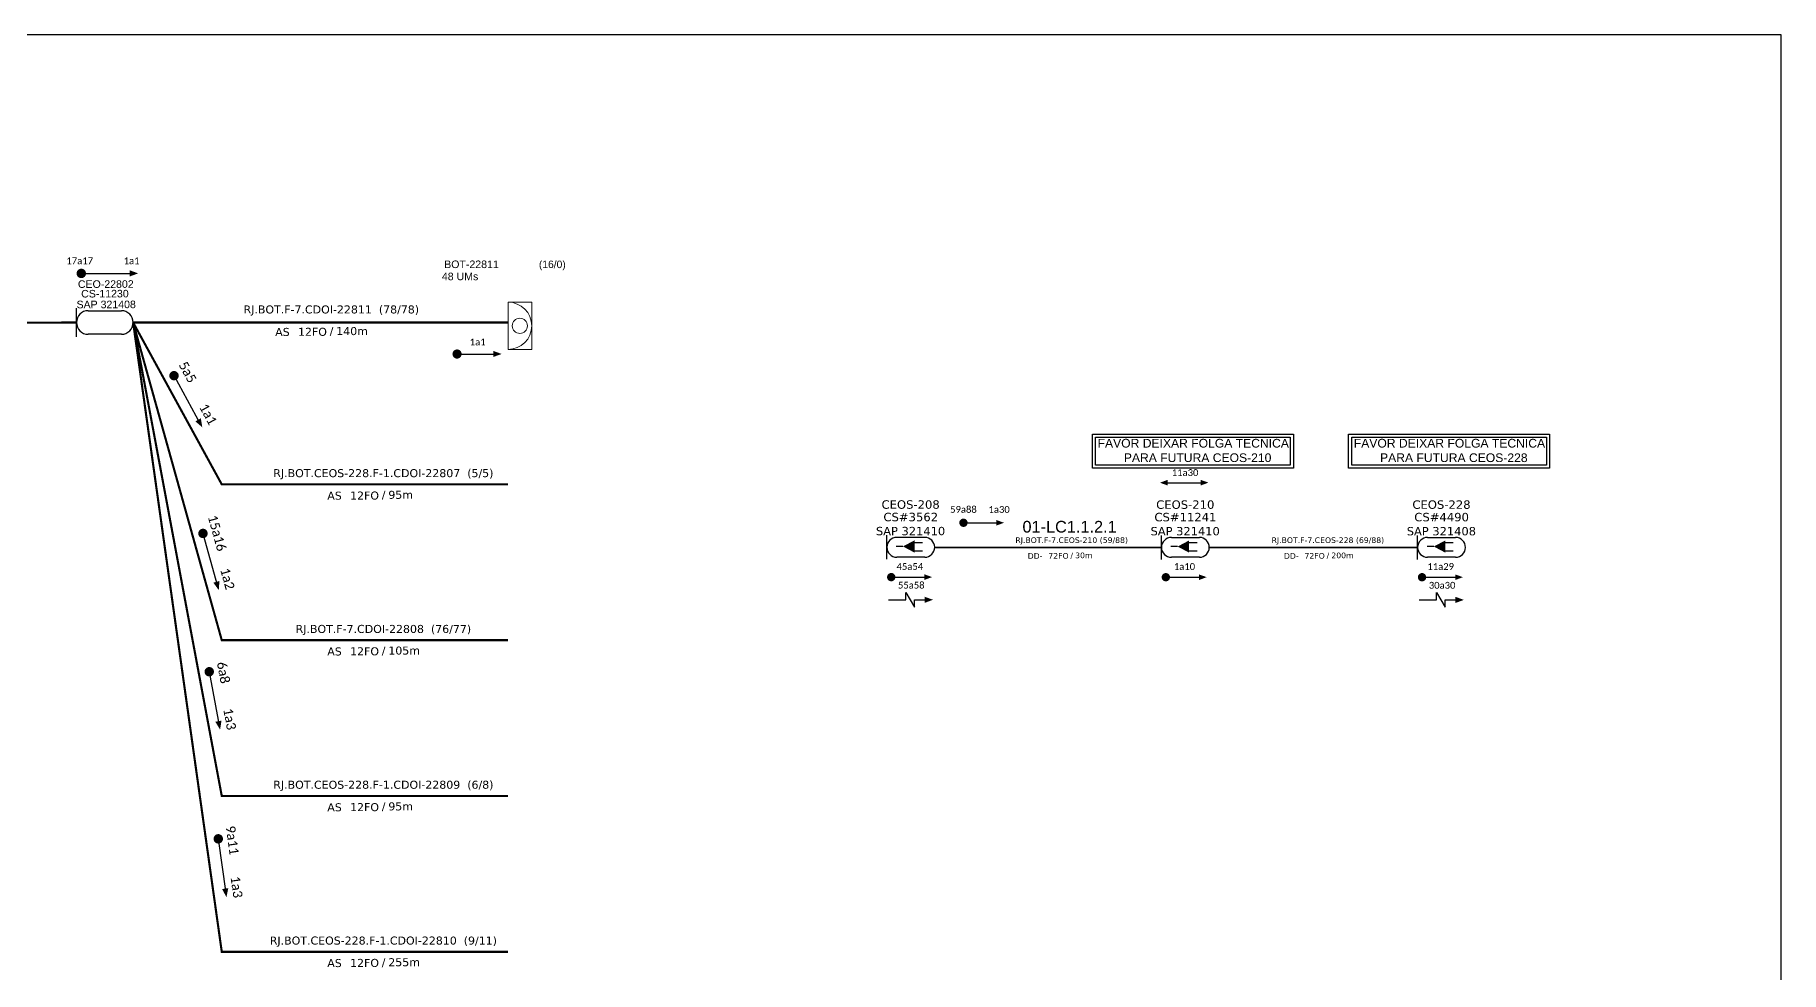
# Model space of a CAD drawing. Extents: x -89 to 1632, y 705 to 1299.
# Drawn here: x 330.1 to 749.2, y 1074 to 1299 of the extents above; entities that cross this region are included whole.
import ezdxf
from ezdxf.enums import TextEntityAlignment as Align

# ---------------------------------------------------------------- set-up
doc = ezdxf.new("R2010")
doc.units = 0
doc.linetypes.add('ARILSUPP', pattern=[2.98, 1.42, -0.71, 0.14, -0.71])
for name, color, linetype, lineweight in [("20.0-LEGENDA DOS CDO'S", 1, 'Continuous', 0), ('20.1-CDO_INTERIOR', 1, 'Continuous', 0), ('20.2-CDO_POSTE', 1, 'Continuous', 5), ('40.1-ETIQUETAS', 1, 'Continuous', 20)]:
    doc.layers.add(name, color=color, linetype=linetype, lineweight=lineweight)
for name, color, linetype in [('20.4-CEOS', 1, 'Continuous'), ('20.5-CABO AÉREO', 1, 'Continuous'), ('CAP a instalar', 1, 'Continuous'), ('CD a instalar', 1, 'Continuous'), ('CEO', 5, 'Continuous'), ('LC1', 3, 'Continuous'), ('SETA', 7, 'Continuous')]:
    doc.layers.add(name, color=color, linetype=linetype)
doc.styles.add('ARIAL', font='arial.ttf')
doc.styles.add('siredit', font='verdana.ttf')
doc.styles.get("Standard").update_dxf_attribs({"font": 'arial.ttf'})
doc.linetypes.add('FENCELINE1', pattern='A,0.25,-0.1,[133,ltypeshp.shx,S=0.1,R=0,X=-0.1,Y=0],-0.1,1', length=1.45)

# ---------------------------------------------------------------- blocks, each defined once
blk = doc.blocks.new('ETIQUETA_RS5F')
at = {"layer": '40.1-ETIQUETAS', "color": 0, "style": 'siredit'}
blk.add_text('/', height=1.5, dxfattribs=at).set_placement((1.58, -1.95), align=Align.MIDDLE_RIGHT)
for tag, p in [('ETIQUETA_R_PRIMARIA', (1.21, 4.1)), ('ETIQUETA_R_SECUNDARIA', (1.21, 2.1)), ('F_ATIVAS/F_MORTAS', (1.14, -4.24))]:
    blk.add_attdef(tag, text='', height=1.5, dxfattribs=at).set_placement(p, align=Align.MIDDLE_CENTER)
for tag, p in [('TIPO_CABO', (-6.58, -2.12)), ('CAP_CABO', (0.4, -2.09))]:
    blk.add_attdef(tag, text='', height=1.5, dxfattribs=at).set_placement(p, align=Align.MIDDLE_RIGHT)
blk.add_attdef('METROS', text='', height=1.5, dxfattribs=at).set_placement((2.14, -1.95), align=Align.MIDDLE_LEFT)
for tag, p in [('FUSÃO_1', (0.85, -8.39)), ('FUSÃO_2', (0.85, -10.6)), ('FUSÃO_3', (0.85, -12.93)), ('FUSÃO_4', (0.85, -15.14)), ('FUSÃO_5', (0.85, -17.16))]:
    blk.add_attdef(tag, text='', height=1.5, dxfattribs=at).set_placement(p, align=Align.CENTER)
blk = doc.blocks.new('CDOI_INT')
at = {"layer": '20.1-CDO_INTERIOR', "color": 0, "lineweight": 18}
blk.add_lwpolyline([(4.25, -4.25), (4.25, 4.25), (0, 4.25), (0, -4.25)], close=True, dxfattribs=at)
blk.add_circle((2.12, 0), 1.36, dxfattribs=at)
blk.add_arc((0, 0), 4.25, 270, 90, dxfattribs=at)
at = {"layer": "20.0-LEGENDA DOS CDO'S", "color": 0, "style": 'ARIAL'}
for tag, p in [('CDO_N', (-0.08, 10.38)), ('SURVEY', (-0.08, 8.2)), ('SPLITER_1', (21.18, 10.38)), ('SPLITER_2', (21.19, 8.68)), ('SAP', (-0.08, 6.23)), ('1:XX', (5.94, -2.22)), ('UMS', (5.94, -4.24))]:
    blk.add_attdef(tag, p, '', height=1.36, dxfattribs=at)
blk.add_attdef('FIBRAS_UTILIZADAS', text='', height=1.36, dxfattribs=at).set_placement((15.34, 10.38), align=Align.CENTER)
blk = doc.blocks.new('CDOE-TEXTO PADRÃO')
at = {"layer": "20.0-LEGENDA DOS CDO'S", "color": 0, "style": 'ARIAL'}
for tag, p in [('CDO_N', (0.49, 7.39)), ('CORDOALHA', (0.5, 4.33)), ('SAP', (0.51, 1.67)), ('SPLITER_1', (0.59, -0.91)), ('SPLITER_2', (0.6, -3.55)), ('(XX-XX_F)S', (0.54, -8.29)), ('(XX-XX_L)S', (0.55, -10.83)), ('UMS', (0.55, -13.15))]:
    blk.add_attdef(tag, p, '', height=1.7, rotation=0.118, dxfattribs=at)
blk.add_attdef('FIBRAS_UTILIZADAS', text='', height=1.7, rotation=0.118, dxfattribs=at).set_placement((19.77, 7.43), align=Align.CENTER)
blk = doc.blocks.new('CEO')
at = {"layer": '20.4-CEOS', "color": 0}
for p, q in [((33949.46, 58973.81), (33949.46, 58980.64)), ((33952.29, 58980.06), (33960.24, 58980.06)), ((33960.24, 58974.39), (33952.29, 58974.39))]:
    blk.add_line(p, q, dxfattribs=at)
for centre, start, end in [((33952.29, 58977.22), 90, 270), ((33960.24, 58977.22), 270, 90)]:
    blk.add_arc(centre, 2.83, start, end, dxfattribs=at)
at = {"layer": '20.4-CEOS', "color": 7, "style": 'siredit'}
for tag, p in [('Nº_DA_CEOS', (33956.27, 58990.52)), ('LOCAL', (33956.27, 58987.31)), ('SAP', (33956.27, 58983.82)), ('RACIO_SPLITAGEM', (33956.27, 58972.74)), ('FIBRAS_SPLITTER', (33956.27, 58968.71)), ('FIBRAS_TOP_C', (33956.27, 58965.14)), ('RESERVA_FINAIS', (33956.27, 58962.02))]:
    blk.add_attdef(tag, text='', height=2.4, dxfattribs=at).set_placement(p, align=Align.TOP_CENTER)

msp = doc.modelspace()

# ---------------------------------------------------------------- linework, layer by layer
msp.add_lwpolyline([(-89.32, 705.02), (749.25, 705.02), (749.25, 1299.02), (-89.32, 1299.02), (-89.32, 705.02)])
at = {"color": 7}
for points, const_width in [([(340.94, 1242.26, 1), (341.49, 1241.27, 1)], 1.13), ([(363.2, 1217.71, 1), (363.75, 1216.72, 1)], 1.13), ([(552.48, 1181.91, 1), (553.48, 1181.9, 1)], 1), ([(370.27, 1179.89, 1), (370.58, 1178.8, 1)], 1.13), ([(535.14, 1168.86, 1), (536.14, 1168.86, 1)], 1), ([(601.06, 1168.83, 1), (602.06, 1168.84, 1)], 1), ([(662.56, 1168.83, 1), (663.56, 1168.84, 1)], 1), ([(371.83, 1146.7, 1), (372.04, 1145.59, 1)], 1.13), ([(374.01, 1106.59, 1), (374.18, 1105.47, 1)], 1.13)]:
    msp.add_lwpolyline(points, format="xyb", close=True, dxfattribs=dict(at, const_width=const_width))
at = {"const_width": 1.1}
msp.add_lwpolyline([(430.87, 1222.42, 1), (431.97, 1222.42, 1)], format="xyb", close=True, dxfattribs=at)
at = {"color": 7, "ltscale": 9e-07}
for points in [[(583.92, 1203.21), (632.18, 1203.21), (632.18, 1195), (583.92, 1195)], [(645.42, 1203.21), (693.68, 1203.21), (693.68, 1195), (645.42, 1195)], [(584.69, 1202.44), (631.41, 1202.44), (631.41, 1195.77), (584.69, 1195.77)], [(646.19, 1202.44), (692.91, 1202.44), (692.91, 1195.77), (646.19, 1195.77)]]:
    msp.add_lwpolyline(points, close=True, dxfattribs=at)
at = {"color": 7}
for points in [[(601.98, 1191.53), (609.96, 1191.53)], [(535.64, 1168.86), (543.62, 1168.86)], [(601.56, 1168.84), (609.54, 1168.84)], [(663.06, 1168.84), (671.04, 1168.84)], [(539.11, 1163.4), (539.11, 1165.17), (541.22, 1161.64), (541.22, 1163.4)], [(666.53, 1163.38), (666.53, 1165.15), (668.65, 1161.61), (668.65, 1163.38)]]:
    msp.add_lwpolyline(points, dxfattribs=at)
at = {"layer": '20.4-CEOS', "color": 7}
for p, q in [((536.97, 1178.42), (543.68, 1178.42)), ((602.89, 1178.39), (609.61, 1178.39)), ((664.39, 1178.39), (671.11, 1178.39)), ((543.68, 1173.63), (536.97, 1173.63)), ((609.61, 1173.61), (602.89, 1173.61)), ((671.11, 1173.61), (664.39, 1173.61))]:
    msp.add_line(p, q, dxfattribs=at)
for points in [[(534.57, 1173.14), (534.57, 1178.91)], [(600.5, 1173.11), (600.5, 1178.89)], [(662, 1173.11), (662, 1178.89)], [(538.46, 1176.22), (536.85, 1176.22)], [(541.11, 1177.17), (543.15, 1177.17)], [(541.11, 1175.18), (543.15, 1175.18)], [(604.39, 1176.2), (602.77, 1176.2)], [(607.04, 1177.15), (609.07, 1177.15)], [(607.04, 1175.16), (609.07, 1175.16)], [(665.89, 1176.2), (664.27, 1176.2)], [(668.54, 1177.15), (670.57, 1177.15)], [(668.54, 1175.16), (670.57, 1175.16)]]:
    msp.add_lwpolyline(points, dxfattribs=at)
for points in [[(538.46, 1176.22, 0, 2.95, 0), (541.23, 1176.22, 2.95, 2.95, 0)], [(604.39, 1176.2, 0, 2.95, 0), (607.16, 1176.2, 2.95, 2.95, 0)], [(665.89, 1176.2, 0, 2.95, 0), (668.66, 1176.2, 2.95, 2.95, 0)]]:
    msp.add_lwpolyline(points, format="xyseb", dxfattribs=at)
for centre, start, end in [((536.97, 1176.02), 90, 270), ((543.68, 1176.02), 270, 90), ((602.89, 1176), 90, 270), ((609.61, 1176), 270, 90), ((664.39, 1176), 90, 270), ((671.11, 1176), 270, 90)]:
    msp.add_arc(centre, 2.39, start, end, dxfattribs=at)
at = {"layer": '20.5-CABO AÉREO', "color": 7, "ltscale": 8, "const_width": 0.4}
for points in [[(546.08, 1176), (600.5, 1176)], [(612, 1176), (662, 1176)]]:
    msp.add_lwpolyline(points, dxfattribs=at)
at = {"layer": 'CAP a instalar', "color": 7, "linetype": 'FENCELINE1', "ltscale": 5, "const_width": 0.513}
msp.add_lwpolyline([(230.9, 1229.64), (340.05, 1229.98)], dxfattribs=at)
at = {"layer": 'CAP a instalar', "linetype": 'FENCELINE1', "ltscale": 5, "const_width": 0.513}
msp.add_lwpolyline([(443.67, 1229.99), (353.66, 1229.99)], dxfattribs=at)
at = {"layer": 'CAP a instalar', "color": 7, "linetype": 'FENCELINE1', "ltscale": 5.3, "const_width": 0.513}
msp.add_lwpolyline([(443.67, 1153.71), (374.94, 1153.71), (353.66, 1229.98)], dxfattribs=at)
at = {"layer": 'CD a instalar', "color": 7, "linetype": 'FENCELINE1', "ltscale": 5, "const_width": 0.513}
for points in [[(443.67, 1191.12), (374.94, 1191.12), (353.66, 1229.99)], [(443.67, 1078.9), (374.94, 1078.9), (353.66, 1229.98)], [(443.67, 1116.3), (374.94, 1116.3), (353.66, 1229.98)]]:
    msp.add_lwpolyline(points, dxfattribs=at)
at = {"layer": 'SETA'}
for points in [[(341.21, 1241.76), (353.62, 1241.76)], [(431.42, 1222.42), (440.86, 1222.42)]]:
    msp.add_lwpolyline(points, dxfattribs=at)
at = {"layer": 'SETA', "color": 7}
for points in [[(363.48, 1217.22), (369.77, 1205.68)], [(370.42, 1179.35), (373.94, 1166.68)], [(552.98, 1181.91), (561.58, 1181.89)], [(534.96, 1163.4), (539.11, 1163.4)], [(541.22, 1163.4), (544.41, 1163.4)], [(662.38, 1163.38), (666.53, 1163.38)], [(668.65, 1163.38), (671.84, 1163.38)], [(371.94, 1146.14), (374.34, 1133.22)], [(374.09, 1106.03), (375.91, 1093.01)]]:
    msp.add_lwpolyline(points, dxfattribs=at)
at = {"layer": 'SETA'}
for points in [[(352.86, 1242.51), (354.87, 1241.78), (352.86, 1241.04)], [(440.1, 1223.17), (442.12, 1222.43), (440.1, 1221.7)]]:
    msp.add_solid(points, dxfattribs=at)
at = {"layer": 'SETA', "color": 7}
for points in [[(369.92, 1206.99), (370.26, 1204.82), (368.6, 1206.26)], [(601.98, 1190.87), (600.15, 1191.52), (601.97, 1192.2)], [(609.95, 1192.2), (611.79, 1191.54), (609.96, 1190.87)], [(560.89, 1182.57), (562.72, 1181.9), (560.88, 1181.24)], [(543.61, 1169.53), (545.45, 1168.87), (543.62, 1168.19)], [(609.54, 1169.5), (611.38, 1168.85), (609.55, 1168.17)], [(671.04, 1169.5), (672.88, 1168.85), (671.05, 1168.17)], [(374.38, 1167.93), (374.22, 1165.73), (372.93, 1167.52)], [(543.66, 1164.15), (545.67, 1163.42), (543.66, 1162.68)], [(671.08, 1164.13), (673.1, 1163.39), (671.08, 1162.66)], [(374.88, 1134.42), (374.53, 1132.24), (373.4, 1134.14)], [(376.51, 1094.19), (376.06, 1092.03), (375.02, 1093.97)]]:
    msp.add_solid(points, dxfattribs=at)

# ---------------------------------------------------------------- block references
at = {"color": 5}
msp.add_blockref('CEO', (-33609.41, -57747.24), dxfattribs=at)
at = {"layer": '20.2-CDO_POSTE', "color": 5}
ref = msp.add_blockref('CDOE-TEXTO PADRÃO', (340.29, 1232.94), dxfattribs=dict(at, xscale=1.067418450900318, yscale=1.067418450900318, zscale=1.067418450900318))
ref.add_attrib('CDO_N', 'CEO-22802', (340.41, 1238.29), dxfattribs={"layer": "20.0-LEGENDA DOS CDO'S", "color": 0, "height": 1.814, "rotation": 0.118, "style": 'ARIAL'})
ref.add_attrib('CORDOALHA', 'CS-11230', (341.19, 1235.99), dxfattribs={"layer": "20.0-LEGENDA DOS CDO'S", "color": 0, "height": 1.814, "rotation": 0.118, "style": 'ARIAL'})
ref.add_attrib('SAP', 'SAP 321408', (340.08, 1233.4), dxfattribs={"layer": "20.0-LEGENDA DOS CDO'S", "color": 0, "height": 1.814, "rotation": 0.118, "style": 'ARIAL'})
at = {"layer": '40.1-ETIQUETAS', "color": 7}
ref = msp.add_blockref('ETIQUETA_RS5F', (577.86, 1175.84), dxfattribs=dict(at, xscale=0.9000000000000057, yscale=0.9000000000000057, zscale=0.9000000000000057))
ref.add_attrib('ETIQUETA_R_SECUNDARIA', 'RJ.BOT.F-7.CEOS-210 (59/88)', dxfattribs={"color": 0, "height": 1.35, "style": 'siredit'}).set_placement((578.95, 1177.73), align=Align.MIDDLE_CENTER)
ref.add_attrib('TIPO_CABO', 'DD-', dxfattribs={"color": 0, "height": 1.35, "style": 'siredit'}).set_placement((571.93, 1173.94), align=Align.MIDDLE_RIGHT)
ref.add_attrib('CAP_CABO', '72FO', dxfattribs={"color": 0, "height": 1.35, "style": 'siredit'}).set_placement((578.22, 1173.96), align=Align.MIDDLE_RIGHT)
ref.add_attrib('METROS', '30m', dxfattribs={"color": 0, "height": 1.35, "style": 'siredit'}).set_placement((579.79, 1174.08), align=Align.MIDDLE_LEFT)
ref = msp.add_blockref('ETIQUETA_RS5F', (639.36, 1175.84), dxfattribs=dict(at, xscale=0.9000000000000057, yscale=0.9000000000000057, zscale=0.9000000000000057))
ref.add_attrib('ETIQUETA_R_SECUNDARIA', 'RJ.BOT.F-7.CEOS-228 (69/88)', dxfattribs={"color": 0, "height": 1.35, "style": 'siredit'}).set_placement((640.45, 1177.73), align=Align.MIDDLE_CENTER)
ref.add_attrib('TIPO_CABO', 'DD-', dxfattribs={"color": 0, "height": 1.35, "style": 'siredit'}).set_placement((633.43, 1173.94), align=Align.MIDDLE_RIGHT)
ref.add_attrib('CAP_CABO', '72FO', dxfattribs={"color": 0, "height": 1.35, "style": 'siredit'}).set_placement((639.72, 1173.96), align=Align.MIDDLE_RIGHT)
ref.add_attrib('METROS', '200m', dxfattribs={"color": 0, "height": 1.35, "style": 'siredit'}).set_placement((641.29, 1174.08), align=Align.MIDDLE_LEFT)
at = {"layer": 'CAP a instalar', "linetype": 'FENCELINE1', "ltscale": 5}
ref = msp.add_blockref('CDOI_INT', (443.67, 1229.19), dxfattribs=dict(at, xscale=1.33473017723919, yscale=1.33473017723919, zscale=1.33473017723919))
ref.add_attrib('CDO_N', 'BOT-22811   ', dxfattribs={"layer": "20.0-LEGENDA DOS CDO'S", "color": 0, "height": 1.8156, "style": 'ARIAL'}).set_placement((443.55, 1243.05), align=Align.RIGHT)
ref.add_attrib('FIBRAS_UTILIZADAS', '        (16/0)', dxfattribs={"layer": "20.0-LEGENDA DOS CDO'S", "color": 0, "height": 1.7905, "style": 'ARIAL', "width": 0.986168}).set_placement((457.51, 1243.05), align=Align.RIGHT)
ref.add_attrib('SURVEY', '48 UMs          ', dxfattribs={"layer": "20.0-LEGENDA DOS CDO'S", "color": 0, "height": 1.8156, "style": 'ARIAL'}).set_placement((443.56, 1240.14), align=Align.RIGHT)
at = {"layer": 'CAP a instalar', "color": 1, "linetype": 'FENCELINE1', "ltscale": 5.3}
ref = msp.add_blockref('ETIQUETA_RS5F', (399.71, 1230.43), dxfattribs=dict(at, xscale=1.280902120837365, yscale=1.280902120837365, zscale=1.280902120837365))
ref.add_attrib('ETIQUETA_R_SECUNDARIA', 'RJ.BOT.F-7.CDOI-22811  (78/78)', dxfattribs={"layer": '40.1-ETIQUETAS', "color": 0, "height": 1.9214, "style": 'siredit'}).set_placement((401.23, 1233.12), align=Align.MIDDLE_CENTER)
ref.add_attrib('TIPO_CABO', 'AS', dxfattribs={"layer": '40.1-ETIQUETAS', "color": 0, "height": 1.921, "style": 'siredit'}).set_placement((391.24, 1227.72), align=Align.MIDDLE_RIGHT)
ref.add_attrib('CAP_CABO', '12FO', dxfattribs={"layer": '40.1-ETIQUETAS', "color": 0, "height": 1.921, "style": 'siredit'}).set_placement((400.18, 1227.75), align=Align.MIDDLE_RIGHT)
ref.add_attrib('METROS', '140m', dxfattribs={"layer": '40.1-ETIQUETAS', "color": 0, "height": 1.921, "style": 'siredit'}).set_placement((402.42, 1227.93), align=Align.MIDDLE_LEFT)
at = {"layer": 'CAP a instalar', "color": 7, "linetype": 'FENCELINE1', "ltscale": 5.3}
ref = msp.add_blockref('ETIQUETA_RS5F', (412.21, 1153.73), dxfattribs=dict(at, xscale=1.280902120837365, yscale=1.280902120837365, zscale=1.280902120837365))
ref.add_attrib('ETIQUETA_R_SECUNDARIA', 'RJ.BOT.F-7.CDOI-22808  (76/77)', dxfattribs={"layer": '40.1-ETIQUETAS', "color": 0, "height": 1.9214, "style": 'siredit'}).set_placement((413.73, 1156.42), align=Align.MIDDLE_CENTER)
ref.add_attrib('TIPO_CABO', 'AS', dxfattribs={"layer": '40.1-ETIQUETAS', "color": 0, "height": 1.921, "style": 'siredit'}).set_placement((403.74, 1151.02), align=Align.MIDDLE_RIGHT)
ref.add_attrib('CAP_CABO', '12FO', dxfattribs={"layer": '40.1-ETIQUETAS', "color": 0, "height": 1.921, "style": 'siredit'}).set_placement((412.68, 1151.05), align=Align.MIDDLE_RIGHT)
ref.add_attrib('METROS', '105m', dxfattribs={"layer": '40.1-ETIQUETAS', "color": 0, "height": 1.921, "style": 'siredit'}).set_placement((414.92, 1151.23), align=Align.MIDDLE_LEFT)
at = {"layer": 'CD a instalar', "color": 7, "linetype": 'FENCELINE1', "ltscale": 5}
ref = msp.add_blockref('ETIQUETA_RS5F', (412.21, 1191.13), dxfattribs=dict(at, xscale=1.280902120837365, yscale=1.280902120837365, zscale=1.280902120837365))
ref.add_attrib('ETIQUETA_R_SECUNDARIA', 'RJ.BOT.CEOS-228.F-1.CDOI-22807  (5/5)', dxfattribs={"layer": '40.1-ETIQUETAS', "color": 0, "height": 1.9214, "style": 'siredit'}).set_placement((413.73, 1193.82), align=Align.MIDDLE_CENTER)
ref.add_attrib('TIPO_CABO', 'AS', dxfattribs={"layer": '40.1-ETIQUETAS', "color": 0, "height": 1.921, "style": 'siredit'}).set_placement((403.74, 1188.42), align=Align.MIDDLE_RIGHT)
ref.add_attrib('CAP_CABO', '12FO', dxfattribs={"layer": '40.1-ETIQUETAS', "color": 0, "height": 1.921, "style": 'siredit'}).set_placement((412.68, 1188.44), align=Align.MIDDLE_RIGHT)
ref.add_attrib('METROS', '95m', dxfattribs={"layer": '40.1-ETIQUETAS', "color": 0, "height": 1.921, "style": 'siredit'}).set_placement((414.92, 1188.62), align=Align.MIDDLE_LEFT)
ref = msp.add_blockref('ETIQUETA_RS5F', (412.21, 1116.32), dxfattribs=dict(at, xscale=1.280902120837365, yscale=1.280902120837365, zscale=1.280902120837365))
ref.add_attrib('ETIQUETA_R_SECUNDARIA', 'RJ.BOT.CEOS-228.F-1.CDOI-22809  (6/8)', dxfattribs={"layer": '40.1-ETIQUETAS', "color": 0, "height": 1.9214, "style": 'siredit'}).set_placement((413.73, 1119.02), align=Align.MIDDLE_CENTER)
ref.add_attrib('TIPO_CABO', 'AS', dxfattribs={"layer": '40.1-ETIQUETAS', "color": 0, "height": 1.921, "style": 'siredit'}).set_placement((403.74, 1113.61), align=Align.MIDDLE_RIGHT)
ref.add_attrib('CAP_CABO', '12FO', dxfattribs={"layer": '40.1-ETIQUETAS', "color": 0, "height": 1.921, "style": 'siredit'}).set_placement((412.68, 1113.64), align=Align.MIDDLE_RIGHT)
ref.add_attrib('METROS', '95m', dxfattribs={"layer": '40.1-ETIQUETAS', "color": 0, "height": 1.921, "style": 'siredit'}).set_placement((414.92, 1113.82), align=Align.MIDDLE_LEFT)
ref = msp.add_blockref('ETIQUETA_RS5F', (412.21, 1078.92), dxfattribs=dict(at, xscale=1.280902120837365, yscale=1.280902120837365, zscale=1.280902120837365))
ref.add_attrib('ETIQUETA_R_SECUNDARIA', 'RJ.BOT.CEOS-228.F-1.CDOI-22810  (9/11)', dxfattribs={"layer": '40.1-ETIQUETAS', "color": 0, "height": 1.9214, "style": 'siredit'}).set_placement((413.73, 1081.61), align=Align.MIDDLE_CENTER)
ref.add_attrib('TIPO_CABO', 'AS', dxfattribs={"layer": '40.1-ETIQUETAS', "color": 0, "height": 1.921, "style": 'siredit'}).set_placement((403.74, 1076.21), align=Align.MIDDLE_RIGHT)
ref.add_attrib('CAP_CABO', '12FO', dxfattribs={"layer": '40.1-ETIQUETAS', "color": 0, "height": 1.921, "style": 'siredit'}).set_placement((412.68, 1076.24), align=Align.MIDDLE_RIGHT)
ref.add_attrib('METROS', '255m', dxfattribs={"layer": '40.1-ETIQUETAS', "color": 0, "height": 1.921, "style": 'siredit'}).set_placement((414.92, 1076.41), align=Align.MIDDLE_LEFT)

# ---------------------------------------------------------------- texts
at = {"color": 7, "style": 'ARIAL'}
for s, p in [('FAVOR DEIXAR FOLGA TÉCNICA', (585.18, 1199.97)), ('FAVOR DEIXAR FOLGA TÉCNICA', (646.68, 1199.97)), ('PARA FUTURA CEOS-210', (591.48, 1196.49)), ('PARA FUTURA CEOS-228', (652.98, 1196.49))]:
    msp.add_text(s, height=2.0835, rotation=359.9867, dxfattribs=at).set_placement(p)
at = {"char_height": 1.6473, "width": 27.8482, "attachment_point": 5}
for s, insert in [('{\\fCalibri|b0|i0|c0|p34;\\C7;17a17  }', (340.84, 1244.8)), ('{\\fCalibri|b0|i0|c0|p34;\\C7;1a1}', (353.29, 1244.8)), ('{\\fCalibri|b0|i0|c0|p34;\\C7;1a1}', (436.36, 1225.3))]:
    msp.add_mtext(s, dxfattribs=dict(at, insert=insert))
at = {"color": 5, "char_height": 2.2605, "width": 166.8764, "attachment_point": 5}
for s, insert, rotation in [('{\\fCalibri|b0|i0|c0|p34;\\C256;5a5}', (366.76, 1218.07), 298.5607), ('{\\fCalibri|b0|i0|c0|p34;\\C256;1a1}', (371.68, 1207.95), 298.5607), ('{\\fCalibri|b0|i0|c0|p34;\\C256;15a16}', (373.82, 1179.43), 285.4588), ('{\\fCalibri|b0|i0|c0|p34;\\C256;1a2}', (376.31, 1168.46), 285.4588), ('{\\fCalibri|b0|i0|c0|p34;\\C256;6a8}', (375.33, 1145.93), 280.4676), ('{\\fCalibri|b0|i0|c0|p34;\\C256;1a3}', (376.85, 1134.78), 280.4676), ('{\\fCalibri|b0|i0|c0|p34;\\C256;9a11}', (377.47, 1105.67), 277.8876), ('{\\fCalibri|b0|i0|c0|p34;\\C256;1a3}', (378.5, 1094.46), 277.8876)]:
    msp.add_mtext(s, dxfattribs=dict(at, insert=insert, rotation=rotation))
at = {"layer": '20.4-CEOS', "color": 7, "style": 'siredit'}
for s, height, p in [('CS#3562', 2.028, (540.33, 1183.29)), ('CS#11241', 2.028, (606.26, 1183.27)), ('CS#4490', 2.028, (667.76, 1183.27)), ('SAP 321410', 2, (540.28, 1179.92)), ('SAP 321410', 2, (606.2, 1179.89)), ('SAP 321408', 2, (667.7, 1179.89))]:
    msp.add_text(s, height=height, dxfattribs=at).set_placement(p, align=Align.MIDDLE_CENTER)
at = {"layer": '40.1-ETIQUETAS', "color": 7, "char_height": 1.633, "width": 27.8947, "attachment_point": 5, "style": 'ARIAL'}
for s, insert in [('{\\fCalibri|b0|i0|c0|p34;11a30}', (606.18, 1193.94)), ('{\\fCalibri|b0|i0|c0|p34;45a54}', (540.11, 1171.41)), ('{\\fCalibri|b0|i0|c0|p34;1a10}', (606.04, 1171.39)), ('{\\fCalibri|b0|i0|c0|p34;11a29}', (667.54, 1171.39)), ('{\\fCalibri|b0|i0|c0|p34;55a58}', (540.45, 1166.92)), ('{\\fCalibri|b0|i0|c0|p34;30a30}', (667.88, 1166.89))]:
    msp.add_mtext(s, dxfattribs=dict(at, insert=insert))
at = {"layer": '40.1-ETIQUETAS', "color": 7, "char_height": 1.633, "width": 27.8947, "attachment_point": 5, "rotation": 359.9475, "style": 'ARIAL'}
for s, insert in [('{\\fCalibri|b0|i0|c0|p34;\\C0;59a88}', (552.98, 1185.11)), ('{\\fCalibri|b0|i0|c0|p34;\\C0;1a30}', (561.54, 1185.09))]:
    msp.add_mtext(s, dxfattribs=dict(at, insert=insert))
at = {"layer": 'CEO', "color": 7, "style": 'siredit'}
for s, p in [('CEOS-208', (540.3, 1186.29)), ('CEOS-210', (606.23, 1186.27)), ('CEOS-228', (667.73, 1186.27))]:
    msp.add_text(s, height=2.028, dxfattribs=at).set_placement(p, align=Align.MIDDLE_CENTER)
at = {"layer": 'LC1', "color": 7, "linetype": 'ARILSUPP', "style": 'ARIAL'}
msp.add_text('01-LC1.1.2.1', height=2.8, dxfattribs=at).set_placement((578.45, 1180.96), align=Align.MIDDLE_CENTER)

doc.saveas('drawing.dxf')
